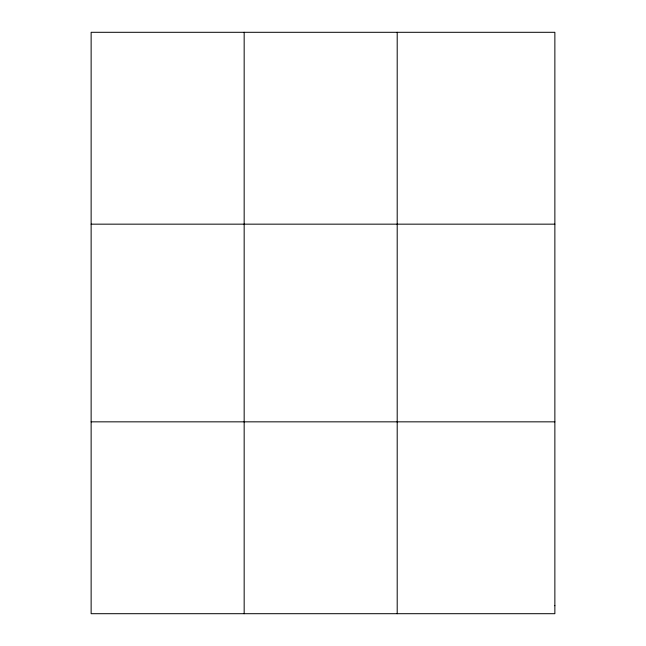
<?xml version="1.0" encoding="UTF-8"?>
<svg xmlns="http://www.w3.org/2000/svg" width="646" height="646" viewBox="0 0 646 646"><rect width="100%" height="100%" fill="white"/><g stroke="black" fill="none" stroke-linecap="round" stroke-linejoin="round"><path stroke-width="0.97" d="M244.164 32.3L244.164 613.7M397.201 32.3L397.201 613.7M91.134 224.162L554.866 224.162M91.134 421.838L554.866 421.838M554.866 605.706L554.866 613.7L91.134 613.7L91.134 32.3L554.866 32.3L554.866 605.706"/></g></svg>
